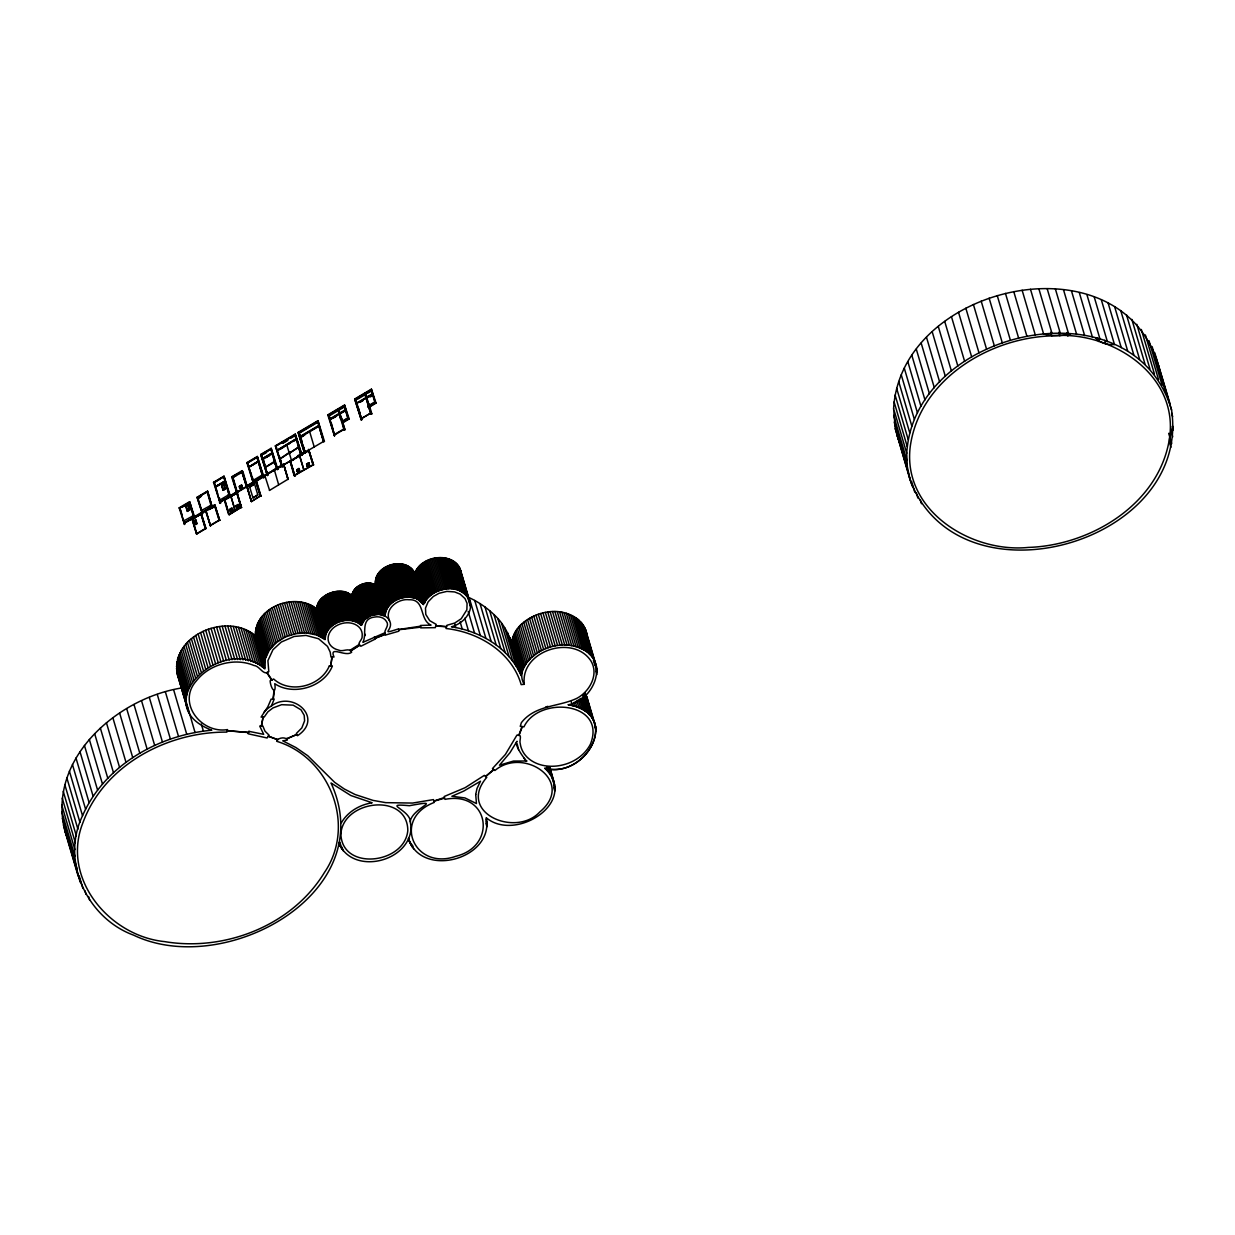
<?xml version="1.0" encoding="UTF-8"?>
<svg xmlns="http://www.w3.org/2000/svg" width="1235" height="1235" viewBox="0 0 1235 1235"><rect width="100%" height="100%" fill="white"/><g stroke="black" fill="none" stroke-linecap="round" stroke-linejoin="round"><path stroke-width="1.5" d="M352.623 597.755C345.445 582.966 310.942 595.517 318.121 611.881M341.369 822.772C347.714 811.688 359.771 804.726 372.167 802.781L350.817 795.51L331.026 783.005C381.491 893.229 224.477 978.799 133.658 935.173C87.145 918.176 60.484 861.304 82.529 815.733C104.574 765.407 158.497 734.979 211.772 730.225C144.881 704.521 224.307 632.305 264.861 668.922L265.293 658.842L269.261 650.258L276.161 642.725L285.316 636.998L295.844 633.632L306.712 632.953L316.839 635.037L325.052 639.529L325.947 633.895L328.742 629.047L333.141 624.941L338.73 621.977L344.935 620.464L351.172 620.51L356.807 622.162L361.423 625.327L364.711 619.661L370.716 615.694L378.867 614.366L385.382 616.296A14.882 11.609 -16.4 0 1 389.488 620.68C394.598 629.881 377.987 635.408 398.627 628.847L398.781 631.208L385.752 634.96C382.186 630.745 390.353 626.269 386.354 621.328C384.008 617.376 378.852 616.219 374.606 617.052C359.91 618.704 367.335 633.864 362.889 642.37L384.78 632.814M365.236 635.577L365.282 634.281M408.507 838.781C421.722 879.104 494.448 858.865 486.219 817.709C515.443 842.625 579.663 801.839 544.867 768.309C586.239 779.455 622.625 713.336 568.285 704.737C593.68 700.646 609.797 661.898 582.194 649.116C569.458 642.787 553.882 644.145 541.486 650.598C530.124 656.696 515.998 670.682 524.196 684.329M78.16 876.032L65.038 831.417C46.421 759.787 116.445 698.269 181.916 687.926M187.38 708.458L177.531 675.005C169.473 635.176 228.29 611.032 256.031 636.349M256.695 638.572L255.676 637.692C252.48 608.114 294.316 591.318 316.052 608.454L325.021 639.02M351.913 596.273C352.284 585.467 369.388 578.736 376.042 586.131C370.84 565.738 406.3 554.53 414.744 573.426M375.301 582.889L385.15 616.172C385.428 602.788 401.221 594.869 413.2 597.802C418.943 596.582 423.373 609.318 425.504 600.874C430.012 594.282 437.622 590.207 445.449 589.11C459.25 585.436 476.525 599.284 468.451 613.625C465.07 620.248 458.494 624.787 451.454 626.809C480.415 631.239 509.268 648.051 521.201 675.777C514.763 654.535 511.46 630.251 493.985 614.629C486.76 607.589 478.285 601.939 469.192 597.647L480.353 635.562M893.6 408.662C900.902 283.88 1120.299 235.731 1158.445 365.421L1171.567 410.035C1191.312 544.465 957.959 609.318 910.025 479.705L895.282 428.653L893.6 408.662L906.737 453.276L907.324 466.691L910.025 479.705M906.737 453.276C914.024 328.495 1133.421 280.33 1171.567 410.035M272.997 698.856L274.062 690.411M273.275 699.087L274.402 690.164M260.678 726.041L261.897 726.026M261.326 725.794L263.225 717.103M261.635 725.779L262.885 717.334M330.27 665.943L331.474 665.943M331.875 657.005L330.918 665.711M330.609 665.711L332.138 657.267M367.69 407.164L367.721 406.855M587.042 635.377C584.726 617.361 563.901 609.117 547.738 611.989C531.544 614.073 509.7 627.534 512.664 645.72M435.631 626.515L435.893 625.527M247.895 732.787L248.636 732.355L227.41 730.873M518.16 735.304L519.317 735.473M521.479 726.504L522.652 726.689M518.823 735.165L521.973 726.813M519.117 735.165L522.266 726.844M410.113 821.815C412.228 807.242 445.989 798.937 409.387 805.714C380.256 803.012 411.687 809.774 410.437 823.05A37.189 29.023 -16.4 0 1 408.939 837.824C398.179 864.423 351.743 872.234 339.054 843.598M469.794 601.538L460.609 570.308C453.615 549.992 418.032 555.951 415.006 574.723L414.342 572.5M1173.235 426.461L1172.432 427.958A37.189 29.023 -16.4 0 0 1170.579 446.329L1170.919 447.286M271.438 705.957L274.185 699.072L271.129 699.149L267.856 706.744L261.064 717.118L264.182 717.087L267.825 711.9L272.889 707.964L281.611 704.691L293.158 705.154L301.031 709.847L304.196 715.327L304.597 720.823L301.834 727.924L296.354 733.466L297.512 735.705C324.496 717.983 292.525 689.886 271.329 706.019A24.484 19.112 -16.4 0 0 263.688 712.672M493.29 769.235L494.108 769.868M485.772 776.197L493.475 769.714M485.973 776.321L493.691 769.868M350.03 650.274L359.231 644.438L359.339 645.21M350.2 650.459L350.863 651.215M350.601 650.799L359.709 644.979M350.941 650.876L359.617 645.334M219.027 497.705L220.216 503.371L213.531 482.329L223.998 476.139L229.957 497.226M251.06 473.098L253.561 483.688L246.876 462.646L257.343 456.456L264.043 477.513L262.746 477.343M266.914 471.785L267.393 475.521L260.708 454.48L271.175 448.29L277.875 469.346L276.578 469.177M280.546 459.713L282.043 466.876L275.359 445.835L295.258 434.087L301.957 455.128L300.661 454.959M303.27 445.866L305.261 452.643L304.551 453.199L298.083 432.42L317.982 420.672L324.465 441.451L323.385 441.559L319.109 426.584M333.805 431.957L334.5 435.924L327.8 414.883L344.565 404.987L349.181 418.974L342.898 422.679L344.966 429.734L343.685 429.579M360.944 415.994L361.361 420.07L354.677 399.029L371.426 389.133L376.042 403.119L369.759 406.824L371.843 413.879L370.546 413.725M220.216 503.371L214.164 482.391L223.581 476.818L214.319 482.576L215.523 486.667L224.94 481.11L215.523 486.667M253.561 483.688L247.509 462.708L256.926 457.135L263.009 477.189L247.154 486.605M261.341 454.542L270.928 449.169L261.341 454.542L267.177 474.302M281.781 465.595L275.992 445.897L295.011 434.967L296.215 439.042L277.35 450.173L296.045 438.857L294.841 434.766M300.584 437.653L298.716 432.482L317.565 421.351L318.939 424.778M334.5 435.924L328.433 414.945L337.865 409.372L328.757 415.331L329.961 419.421M344.565 404.987L348.548 418.897L342.79 422.308L339.702 413.524L345.676 410.144L344.472 406.053L338.699 409.449L339.903 413.54L338.39 409.063L344.148 405.667L344.935 406.639M356.884 403.891L355.309 399.09L364.726 393.517L366.255 397.994M365.251 393.209L366.78 397.685L365.251 393.209L371.025 389.812L371.797 390.785L367.474 393.332M256.926 457.135L258.3 461.427L248.868 466.984L247.664 462.893L257.096 457.336M295.011 434.967L275.992 445.897M317.843 421.691L298.978 432.821L300.182 436.912M365.051 393.903L355.618 399.476L356.822 403.567M365.575 393.594L371.334 390.198M263.472 454.31L266.621 452.458M282.846 442.886L287.554 440.108M290.704 438.255L293.837 436.403M319.155 426.152L300.213 437.19L305.076 452.89L299.271 433.192L316.561 422.988M283.062 443.149L287.77 440.37M337.865 409.372L339.069 413.463L329.637 419.035L330.424 419.993L329.22 415.917L337.078 411.27M343.5 407.488L339.177 410.035L338.39 409.063M357.656 399.121L365.514 394.49M184.802 523.331L184.524 524.427L179.152 507.847L189.634 501.657L194.266 518.283M202.725 512.757L202.447 513.853L197.075 497.273L207.557 491.082L212.405 507.971L208.206 494.154M232.427 477.05L241.458 507.539L231.686 476.849L242.153 470.659L242.94 471.631L251.477 501.626L242.307 472.048M258.13 461.226L248.868 466.984M299.92 436.572L318.769 425.442L319.34 426.152M339.594 413.154L345.352 409.758L344.148 405.667M356.514 403.181L365.93 397.608L364.726 393.517M366.455 397.3L372.229 393.903L373.109 395.246L370.238 396.944M179.785 507.909L189.48 502.691L179.785 507.909L184.524 524.427M209.302 509.499L215.26 505.995L202.463 512.911L197.708 497.335L207.171 491.808M224.94 481.326L215.477 486.852L218.888 485.34M232.319 476.911L242.014 471.677L232.319 476.911L241.458 507.539M258.285 461.658L248.822 467.17L258.254 461.597L262.731 476.849M319.047 425.782L300.028 436.943L304.783 452.535M329.745 419.406L339.378 413.848M366.085 398.025L356.622 403.552L361.145 418.835M371.318 414.188L366.563 397.67L372.538 394.289M222.038 483.472L224.894 481.279M266.065 457.49L269.215 455.638M272.086 453.94L262.916 459.343M280.716 448.845L283.865 446.993M290.148 443.272L286.767 444.847L291.491 460.377M293.297 441.42L296.431 439.567L296.045 438.857M337.881 415.099L330.023 419.746L334.515 434.982L343.947 429.425L339.177 413.833M360.033 402.039L363.183 400.171M181.854 507.4L187.797 503.895M201.274 495.945L198.588 498.06M300.46 437.36L305.168 434.581M333.311 418.017L336.275 416.272M342.311 421.722L340.011 413.91L345.785 410.514L348.085 418.325M360.172 402.162L363.136 400.418M369.172 405.867L366.888 398.056L372.646 394.66M201.413 496.177L198.495 498.307M232.875 477.605L236.024 475.753M301.772 440.787L300.769 437.391L303.825 435.6M188.013 504.436L185.605 505.779L187.288 511.398L189.65 510.009L188.013 504.436L189.572 510.271L187.766 504.729L185.929 505.81L187.458 511.012L186.084 506.01L187.766 504.729M221.621 484.753L223.72 484.012L221.775 484.938L223.427 490.295L221.883 485.093M187.458 511.012L189.295 509.931M223.149 489.955L225.249 489.214L223.442 483.672M265.448 466.537C264.83 468.374 275.868 459.698 273.522 462.554M280.098 457.892C279.558 460.562 290.256 451.238 288.897 453.615M289.53 452.334C289.021 454.063 300.09 445.866 297.542 448.197M342.002 421.336L347.761 417.939L345.46 410.128M274.247 462.26L265.664 467.185M288.604 452.952L280.314 458.54M298.036 447.394L289.746 452.983M344.966 429.734L342.11 421.706L348.394 418.001L349.181 418.974M375.409 403.042L374.622 402.085L368.864 405.481L369.651 406.454L375.409 403.042L371.426 389.133M239.451 486.389L241.504 485.015L242.322 487.439C238.448 491.885 239.204 482.53 239.883 487.902C242.214 484.074 242.847 489.739 241.504 485.015M239.513 486.605C245.811 482.468 236.24 490.527 241.89 486.019M239.806 487.269L241.551 485.17M241.782 485.617L239.96 487.81M184.447 521.587L184.957 522.806L184.169 520.661L192.799 515.998M202.88 512.232L202.108 510.086L210.722 505.424M228.475 494.942L220.092 499.897M261.82 475.259L253.437 480.214M242.122 486.76L240.177 488.551M240.007 488.288L241.983 486.667M240.053 488.473L242.23 487.146M184.725 522.513L193.108 517.573L192.552 515.721M194.713 516.539L200.996 512.818L205.998 528.472L196.581 534.029L191.888 518.777M202.648 511.938L214.767 504.698L219.768 520.352L214.535 505.393L201.675 512.88M261.588 474.966L262.144 476.833L246.475 485.988L247.015 487.547L241.751 471.338L246.506 486.93L237.074 492.487M269.508 490.125L264.722 475.228L269.431 472.434M272.58 470.581L281.997 465.024M297.542 455.854L305.4 451.207M264.769 475.413L281.904 465.302M287.832 479.18L283.633 464.283M183.753 523.455L200.765 513.513L201.49 514.115L193.71 518.082M219.429 502.398L263.256 476.54L257.343 456.456M265.185 475.444L308.657 450.404M317.982 420.672L323.647 441.404L277.613 468.405M333.712 434.952L344.195 428.777M360.574 419.097L371.056 412.922L371.843 413.879M184.262 523.146L201.181 513.729L205.319 528.302L200.765 513.513M219.953 502.089L237.197 493.043L229.401 497.026M192.398 519.209L201.629 513.606M215.106 505.81L205.658 510.657M224.909 500.021L237.043 492.873M247.324 486.775L256.247 481.511M290.626 461.242L308.92 450.451L313.536 465.008L308.534 449.355L312.903 464.808M219.29 497.551L220.741 503.062M253.422 483.472L247.463 486.991L247 486.219M252.635 477.883L254.086 483.379M267.918 475.213L267.671 474.425M282.568 466.568L282.321 465.78M293.745 459.667L290.364 461.087M306.018 452.427L308.765 450.235M361.886 419.761L361.639 418.974M242.106 472.387L232.906 477.281L237.583 493.12L236.271 492.456M254.472 483.966L249.609 486.837L252.974 497.875L257.837 495.019L254.642 484.151L249.871 486.976M195.609 524.535L194.25 520.244L195.717 519.673L196.921 523.763L195.609 524.535L196.844 523.655L195.717 519.673M230.621 511.691L229.803 509.268L232.056 508.233L232.72 510.456L230.621 511.691L232.628 510.148C233.106 505.13 226.947 511.552 232.288 509.036M236.78 508.048L235.978 505.624L238.231 504.59L238.88 506.813L236.78 508.048L238.787 506.504L238.077 504.389M298.916 468.482L299.734 470.906L297.481 471.955L296.817 469.717L298.916 468.482L297.264 470.906M308.642 462.739L309.46 465.163L307.361 466.398L306.542 463.974C311.791 461.72 305.74 463.588 307.16 465.734M306.65 464.329L308.827 463.002M230.25 510.456L232.18 508.65L230.312 510.673M238.17 504.744L236.364 506.628L236.147 505.871M306.759 464.731L308.75 463.094M238.417 505.238L236.533 507.214M299.271 469.315L297.326 471.122M306.867 465.101L308.796 463.264M232.72 510.456L232.226 509.129L230.358 510.827M307.361 466.398L306.928 465.286L308.858 463.48M232.412 509.407L230.42 511.043M299.086 469.022L299.426 469.856L297.311 471.369M306.975 465.471L309.151 464.113M230.528 511.413L232.288 509.329M238.231 504.914L238.679 506.134L236.456 507.307M297.373 471.585L299.472 470.334M309.259 464.483L307.098 465.842L309.321 464.7M232.566 509.962L230.451 511.506M236.58 507.678L238.571 506.057M307.191 466.197L309.46 465.163M204.995 527.916L205.998 528.472M209.718 525.137L210.583 525.77L205.334 510.256M218.765 519.796L219.768 520.352M224.755 499.82L229.154 514.239M240.701 506.844L241.659 507.431M259.906 495.513L260.909 496.069L255.66 481.11L260.214 495.899M287.909 479.273L269.4 490.48M294.949 475.984L290.333 460.64L294.686 476.139L294.053 475.351L313.181 464.931M308.349 450.019L313.536 465.008M210.274 525.369L219.213 520.105M241.149 507.153L229.339 514.702M260.338 495.806L251.724 501.487M288.064 479.473L283.571 464.098L288.264 479.35M294.625 475.598L313.026 464.731M196.658 533.69L205.581 528.426M210.444 525.554L219.367 520.29M229.17 514.501L241.304 507.353M251.585 501.256L260.508 495.991M286.906 738.669L296.539 734.501C298.716 734.069 289.237 737.465 287.014 738.885M374.792 637.708L375.193 638.588M385.181 633.694L385.567 634.574M375.27 638.047L385.104 634.234M375.363 638.263L385.181 634.466M389.488 620.68C383.992 609.071 398.071 598.358 408.939 599.731C425.704 598.944 418.943 620.016 431.092 625.111L420.548 625.466L420.703 627.874L435.307 627.658L436.202 624.385L429.718 620.665L425.782 614.428L425.488 608.099L428.144 601.831L433.331 596.474L439.089 593.263L446.869 591.395L454.573 591.92L460.146 594.128L465.008 598.604L467.077 603.421L466.861 609.797L461.242 618.72L454.742 623.027L446.885 625.296L446.005 628.507C478.408 632.042 511.722 651.879 521.17 684.622L524.319 684.313C519.889 650.968 573.333 633.493 591.071 661.157C599.037 674.742 589.574 691.554 576.915 698.3C558.544 707.053 535.388 704.784 521.371 722.66L520.244 726.334L523.949 726.875C538.738 695.367 607.126 701.959 590.423 744.196C582.102 760.389 562.265 768.556 544.697 765.715C536.762 764.388 528.966 760.482 524.242 753.798C522.143 750.803 520.753 747.298 520.244 743.671C518.839 740.352 523.177 733.914 516.925 735.118L505.393 754.462L492.472 768.556L494.926 770.486C523.686 746.187 576.05 781.724 539.803 811.951C515.659 838.071 456.441 812.615 486.775 777.355L484.321 775.379L465.147 787.683L444.183 796.513L444.986 799.354C489.4 790.57 497.813 846.145 455.885 856.272C414.589 871.092 391.31 818.913 434.257 802.426L433.454 799.601L412.629 803.059L385.799 802.657L372.985 800.388L355.078 794.506L344.303 788.995L334.654 782.342L307.762 755.727L295.875 747.53L282.753 740.83L287.323 740.12C286.103 736.492 277.628 737.557 276.655 741.293C330.177 757.518 356.452 825.706 324.434 872.497C292.17 925.586 224.816 951.814 164.517 941.595C109.159 936.007 60.87 878.178 82.899 822.788C104.002 765.036 167.451 731.707 226.839 732.108L227.549 729.576C201.305 734.053 176.636 702.715 196.396 680.84C205.427 669.231 220 662.639 234.542 662.053C241.165 661.821 247.88 662.871 253.978 665.495C259.875 665.866 263.317 676.286 268.798 671.608L267.902 660.663L272.95 649.733L281.318 642.015L294.162 636.457L306.048 635.423L318.599 638.757L327.46 646.353L330.193 652.08L330.965 657.005L334.021 657.035C328.695 644.824 345.893 657.607 351.697 652.142C349.026 647.094 342.898 652.389 338.436 650.042C334.839 649.209 331.381 647.125 329.498 643.883C325.623 637.26 330.239 629.078 336.399 625.79C343.068 621.853 352.531 621.359 358.613 626.701C361.191 629.016 362.596 632.582 362.164 636.025C362.905 640.131 355.726 643.435 360.867 646.26L375.363 638.989L374.375 636.781M545.515 707.099L547.923 706.327M433.732 800.558L433.994 801.484M444.446 797.486L434.133 800.944M434.226 801.144L444.368 798.242M1070.652 333.836L1069.803 334.052A45.247 35.306 -16.4 0 1 1045.15 334.33L1043.59 333.913L1030.499 289.299M398.658 629.51L420.595 626.191M398.905 629.726L420.656 627.164M1051.711 335.874C988.587 337.85 919.596 379.932 910.272 446.375C902.044 510.209 970.787 553.11 1028.276 547.429C1091.4 545.438 1160.391 503.355 1169.715 436.912C1177.943 373.094 1109.2 330.177 1051.711 335.874L1050.661 332.292M1114.603 344.519L1113.368 344.596A24.484 19.112 -16.4 0 1 1095.661 338.174L1095.522 338.019M446.607 626.299L446.329 627.287M436.109 625.79L446.236 626.531M436.032 626.037L446.19 626.778M227.487 730.626L248.158 732.556M527.021 761.007L513.482 761.053L499.465 765.206L509.962 752.717L517.017 741.262C512.602 745.909 532.995 768.788 523.902 758.105M568.285 704.753C622.61 713.336 586.224 779.455 544.851 768.293M289.577 452.242L290.472 452.689M268.335 736.06L277.381 739.703M277.921 739.333L277.335 740.244M268.443 736.384L277.504 739.472M297.156 470.535L299.086 468.713L297.11 470.35M297.373 471.276L299.426 469.871M238.34 505.3L236.24 506.566M236.58 507.384L238.633 505.979M376.042 403.119L375.27 402.147L368.972 405.852L369.759 406.824M365.93 397.608L370.299 411.873M370.531 413.231L361.099 418.788M355.309 399.09L356.884 402.78M354.677 399.029L361.361 420.07M345.352 409.758L346.248 411.101M347.761 417.939L348.548 418.897M339.548 414.883L340.721 419.529M342.11 421.706L342.898 422.679M328.433 414.945L329.22 415.917M327.8 414.883L328.587 415.84M318.877 425.813L323.863 441.667M309.645 431.617L314.215 446.962M298.083 432.42L304.551 453.199M301.957 455.128L295.258 434.087M300.923 454.804L296.153 439.228L277.582 450.698M303.872 470.149L299.596 455.669L304.057 470.319M289.993 460.871L294.053 475.351M296.817 469.717L297.635 472.14M275.359 445.835L282.043 466.876M277.088 468.374L277.875 469.346M276.563 468.683L267.13 474.24M274.386 470.01L278.631 484.599M260.708 454.48L267.393 475.521M257.714 458.108L258.269 460.439M263.256 476.54L264.043 477.513M246.876 462.646L247.648 463.619M253.299 482.406L252.079 477.667M257.667 494.818L252.974 497.875M231.686 476.849L232.458 477.806M237.336 492.333L237.583 493.12M237.274 492.549L236.657 491.777L220.648 501.75M224.369 477.791L225.141 480.4M230.698 497.18L223.998 476.139M229.664 496.871L223.581 476.818M229.031 496.81L228.243 494.648M213.531 482.329L214.303 483.286M225.063 500.206L224.6 499.449L229.093 514.841M224.708 499.974L224.091 499.202L228.46 514.069M214.535 505.393L219.074 520.182M212.142 506.705L212.929 507.662M211.262 507.292L210.49 505.13M211.633 507.508L207.14 491.762L197.708 497.335M197.075 497.273L202.447 513.853M189.989 503.309L193.988 516.863M195.006 518.252L189.634 501.657M193.972 517.928L189.217 502.352M192.552 519.395L192.089 518.623L196.581 534.029M179.152 507.847L179.924 508.82M267.578 672.226L266.498 672.782M272.441 679.636L271.345 680.192M267.161 672.689L271.762 679.713M266.899 672.843L271.484 679.852M588.231 702.391L585.128 693.051L593.001 719.82M900.963 445.989L896.888 435.09M179.121 679.142L177.531 675.005M69.762 843.829L65.038 831.417M510.009 637.769L511.352 641.258M518.592 749.66L517.187 743.902M1154.725 352.685L1169.962 403.583M1152.101 346.556L1165.238 391.171M1171.598 413.03L1172.648 416.596M1148.982 340.628L1162.12 385.243M1145.385 334.932L1158.523 379.546M1172.2 426.445L1173.25 430.012M1141.325 329.483L1154.463 374.097M1170.657 429.672L1172.756 436.804M1136.802 324.296L1149.939 368.91M1168.665 433.346L1171.737 443.612M1131.862 319.402L1144.984 364.001M1126.49 314.801L1139.627 359.416M1120.732 310.525L1133.869 355.14M1114.603 306.604L1127.74 351.219M1108.135 303.038L1121.256 347.652M1101.342 299.827L1114.464 344.442M1094.241 297.017L1107.378 341.632M1104.785 340.351L1105.834 343.917M1086.893 294.594L1100.03 339.208M1097.606 337.989L1098.656 341.555M1079.297 292.572L1092.435 337.186M1071.501 290.966L1084.639 335.58M1063.52 289.793L1076.658 334.407M1055.4 289.021L1068.537 333.635M1066.839 332.539L1067.889 336.105M1047.172 288.681L1060.309 333.296M1058.796 332.215L1059.846 335.781M1038.867 288.774L1051.988 333.388M1022.132 290.24L1035.254 334.855M1013.765 291.599L1026.903 336.213M1005.46 293.39L1018.597 337.989M997.247 295.566L1010.384 340.181M989.142 298.16L1002.28 342.774M981.192 301.139L994.314 345.754M973.412 304.505L986.549 349.119M965.847 308.225L978.984 352.839M958.53 312.301L971.667 356.915M951.475 316.716L964.612 361.315M944.729 321.44L957.851 366.054M938.291 326.457L951.429 371.071M932.209 331.767L945.346 376.382M926.512 337.325L939.634 381.939M921.187 343.114L934.324 387.728M916.293 349.119L929.43 393.733M911.847 355.325L924.969 399.939M907.833 361.685L920.97 406.3M904.298 368.184L917.435 412.799M901.257 374.807L914.379 419.421M898.694 381.507L911.831 426.121M896.641 388.269L909.778 432.883M895.113 395.076L908.25 439.691M894.094 401.884L907.231 446.499M920.415 500.175L921.464 503.741M893.646 415.408L906.768 460.022M916.293 492.688L917.867 498.045M894.202 422.077L907.324 466.691M911.6 481.418L914.749 492.132M895.282 428.653L912.14 486.003M585.668 629.85L596.582 666.962M584.911 628.106L596.891 668.83M584.031 626.407L597.045 670.744M582.997 624.771L592.846 658.24M593.433 660.339L594.977 665.634M596.026 669.154L597.061 672.674M581.839 623.212L591.688 656.68M595.887 671.099L596.922 674.619M580.543 621.73L590.392 655.198M579.122 620.325L588.971 653.794M577.594 619.013L587.443 652.481M575.942 617.793L585.791 651.262M574.198 616.666L584.031 650.135M572.345 615.648L582.194 649.116M570.4 614.737L580.249 648.19M568.362 613.934L578.212 647.387M566.263 613.239L576.112 646.692M564.086 612.668L573.935 646.121M586.81 696.648L595.795 727.199M561.863 612.205L571.712 645.658M586.038 694.826L595.579 727.369M594.699 725.794L596.273 731.135M584.587 693.144L591.935 718.122M584.433 695.089L590.731 716.501M559.578 611.865L569.428 645.318M583.615 695.32L589.388 714.957M582.673 695.645L587.922 713.49M557.263 611.649L567.112 645.102M582.133 697.852L586.332 712.132M580.944 698.362L584.634 710.851M554.901 611.541L564.75 645.01M579.663 698.979L582.812 709.677M552.524 611.572L562.373 645.04M578.258 699.689L580.882 708.612M576.776 700.523L578.875 707.655M550.131 611.726L559.98 645.179M575.186 701.465L576.76 706.821M547.738 611.989L557.587 645.457M573.534 702.53L574.584 706.096M545.345 612.39L555.194 645.843M571.28 701.912L572.33 705.494M542.968 612.9L552.817 646.353M540.621 613.517L550.47 646.986M538.306 614.258L548.155 647.727M536.021 615.107L545.87 648.576M533.798 616.08L543.647 649.533M531.637 617.145L541.486 650.598M529.553 618.303L539.402 651.756M527.53 619.569L537.379 653.022M525.601 620.912L535.45 654.38M523.763 622.347L533.613 655.816M522.019 623.876L531.868 657.329M520.383 625.466L530.232 658.919M518.87 627.118L528.719 660.586M517.465 628.831L527.314 662.3M516.199 630.606L526.033 664.075M515.041 632.428L524.89 665.897M514.038 634.296L523.887 667.749M513.158 636.179L523.007 669.648M512.432 638.094L522.281 671.562M554.33 783.098L549.621 766.904L554.669 785.043M511.846 640.039L521.803 673.785M549.22 766.796L552.369 777.51M548.803 766.827L554.855 787.019M548.232 766.935L550.331 774.067M553.836 785.46L554.885 789.026M553.712 787.482L554.762 791.048M547.537 767.105L549.112 772.462M507.6 632.752L518.762 670.682M546.688 767.352L547.753 770.918M504.775 627.905L515.937 665.835M501.549 623.258L512.71 661.188M497.952 618.828L509.113 656.758M493.985 614.629L505.146 652.543M489.662 610.677L500.823 648.591M485 606.987L496.161 644.902M480.029 603.575L491.19 641.505M474.749 600.457L485.911 638.387M459.744 568.054L470.273 603.884M459.188 566.988L470.381 605.088M458.54 565.954L470.381 606.308M457.799 564.966L466.984 596.196M456.981 564.024L466.166 595.255M456.085 563.145L465.286 594.375M455.113 562.311L464.314 593.541M454.079 561.539L463.264 592.769M468.173 611.402L474.549 633.076M452.967 560.829L462.152 592.059M451.794 560.181L460.995 591.411M450.574 559.609L459.76 590.839M449.293 559.1L458.478 590.33M447.965 558.668L457.151 589.898M464.777 618.256L468.497 630.9M446.591 558.297L455.777 589.527M445.171 558.004L454.372 589.234M443.736 557.788L452.921 589.018M442.269 557.649L451.454 588.879M460.13 621.838L462.245 629.063M440.771 557.587L449.972 588.817M439.274 557.618L448.459 588.833M437.761 557.711L446.962 588.941M436.248 557.88L445.449 589.11M454.758 623.953L455.823 627.565M434.735 558.127L443.936 589.357M433.238 558.436L442.423 589.666M431.756 558.837L440.941 590.068M430.289 559.301L439.475 590.531M428.854 559.841L438.039 591.071M427.449 560.458L436.634 591.688M426.075 561.122L435.276 592.352M424.747 561.863L433.948 593.093M423.481 562.666L432.667 593.896M371.025 389.812L374.946 402.471M422.262 563.515L431.447 594.745M421.089 564.426L430.289 595.656M419.993 565.383L429.193 596.613M418.958 566.386L428.159 597.616M418.001 567.436L427.202 598.666M366.039 394.181L366.841 396.914M368.725 403.32L369.651 406.454M417.121 568.517L426.307 599.747M366.039 397.979L370.84 414.08M416.318 569.644L425.504 600.874M415.593 570.786L424.778 602.016M414.945 571.959L424.145 603.189M420.085 589.728L421.706 595.239M413.632 571.218L423.481 604.687M413.324 570.74L423.173 604.193M412.722 569.922L422.571 603.375M486.003 819.175L487.053 822.742M412.027 569.134L421.876 602.587M486.034 821.182L487.084 824.748M411.286 568.393L421.135 601.846M410.483 567.699L420.317 601.152M485.911 823.205L486.96 826.771M409.603 567.05L419.452 600.519M408.677 566.464L418.526 599.917M407.704 565.923L417.554 599.376M406.67 565.429L416.519 598.898M405.605 565.012L415.454 598.466M358.397 407.905L359.894 412.984M404.493 564.642L414.342 598.111M357.177 404.246L361.67 419.499M403.351 564.349L413.2 597.802M402.162 564.102L412.011 597.555M400.958 563.916L410.807 597.385M399.739 563.808L409.588 597.261M398.488 563.747L408.337 597.215M397.238 563.762L407.087 597.231M395.972 563.839L405.821 597.308M394.706 563.994L404.555 597.447M393.456 564.194L403.305 597.647M392.19 564.457L402.039 597.925M390.955 564.796L400.804 598.249M389.735 565.182L399.584 598.651M388.531 565.63L398.38 599.098M387.358 566.139L397.207 599.608M386.215 566.711L396.065 600.164M341.4 417.615L342.327 420.749M385.104 567.313L394.953 600.781M342.743 424.701L344.457 430.042M384.039 567.992L393.888 601.445M383.02 568.702L392.869 602.155M382.047 569.458L391.896 602.912M381.136 570.261L390.986 603.714M380.272 571.095L390.121 604.563M379.469 571.975L389.318 605.428M378.728 572.886L388.577 606.339M378.049 573.812L387.898 607.28M377.447 574.784L387.296 608.237M376.922 575.757L386.771 609.226M331.32 423.111L332.817 428.576M376.459 576.76L386.308 610.213M376.073 577.779L385.922 611.232M375.764 578.798L385.613 612.251M375.533 579.817L385.382 613.286M375.378 580.851L385.227 614.304M375.301 581.87L385.15 615.339M375.471 584.68L384.672 615.894M374.73 584.325L383.915 615.555M373.943 584.016L383.143 615.246M373.14 583.738L382.325 614.968M372.306 583.522L381.491 614.752M371.457 583.352L380.642 614.582M370.577 583.213L379.762 614.443M369.682 583.136L378.867 614.366M368.771 583.09L377.972 614.32M367.86 583.105L377.061 614.335M366.949 583.167L376.135 614.397M366.023 583.26L375.224 614.49M317.565 421.351L323.647 441.404M365.112 583.414L374.298 614.644M364.201 583.615L373.387 614.845M363.291 583.846L372.491 615.076M362.411 584.14L371.596 615.37M361.531 584.464L370.716 615.694M360.682 584.834L369.867 616.064M359.848 585.236L369.033 616.466M359.045 585.683L368.231 616.913M358.258 586.177L367.459 617.407M357.517 586.687L366.718 617.917M356.822 587.242L366.008 618.473M356.143 587.829L365.344 619.059M355.526 588.447L364.711 619.661M354.939 589.08L364.124 620.31M354.399 589.743L363.599 620.958M353.905 590.423L363.105 621.653M353.472 591.117L362.658 622.347M353.087 591.827L362.272 623.058M352.824 592.414L362.009 623.644M352.747 592.553L361.932 623.783M352.469 593.294L361.654 624.524M352.237 594.035L361.438 625.265M352.222 594.097L361.423 625.327M352.068 594.776L352.731 597.014M351.99 595.502L360.527 624.509M351.141 594.838L359.678 623.829M350.246 594.22L358.891 623.304M349.289 593.664L357.826 622.656M348.285 593.155L356.807 622.162M347.22 592.707L355.757 621.714M346.124 592.321L354.661 621.313M344.997 591.997L353.534 620.989M343.839 591.719L352.361 620.726M342.635 591.519L351.172 620.51M295.628 435.739L296.771 439.645M296.894 440.015L301.433 455.437M341.416 591.38L349.953 620.371M298.422 446.344L300.954 455.329M340.181 591.303L348.718 620.294M338.93 591.287L347.467 620.294M412.505 845.249L413.571 848.816M337.664 591.349L346.201 620.34M411.286 843.629L412.336 847.21M410.19 841.946L411.24 845.512M336.399 591.457L344.935 620.464M408.723 838.411L410.298 843.767M408.445 838.38L409.495 841.961M335.148 591.642L343.67 620.634M333.882 591.889L342.419 620.881M332.632 592.183L341.169 621.19M331.412 592.553L339.934 621.56M330.193 592.985L338.73 621.977M290.302 461.257L294.686 476.139M329.004 593.464L337.541 622.471M327.862 594.004L336.383 623.011M326.735 594.606L335.272 623.598M325.654 595.255L334.191 624.246M324.62 595.949L333.141 624.941M323.616 596.69L332.153 625.682M322.675 597.478L331.212 626.469M321.795 598.296L330.332 627.287M279.357 456.147L282.352 466.305M320.976 599.16L329.498 628.152M320.205 600.056L328.742 629.047M319.51 600.982L328.047 629.973M318.877 601.924L327.414 630.931M318.306 602.896L326.843 631.903M317.827 603.9L326.349 632.891M317.41 604.903L325.947 633.895M271.175 448.29L277.35 469.655M272.348 453.785L276.625 467.664M270.774 448.984L276.872 469.532M317.071 605.922L325.608 634.913M273.583 459.019L275.081 464.098M316.808 606.941L325.33 635.948M316.623 607.975L325.16 636.967M316.515 608.994L325.052 638.001M315.851 608.299L325.052 639.529M314.554 607.342L323.755 638.572M312.964 606.308L322.15 637.538M311.266 605.382L320.467 636.612M309.491 604.548L318.692 635.778M307.654 603.807L316.839 635.037M262.113 455.514L261.897 455.252M263.379 459.79L264.892 464.931M305.724 603.174L314.925 634.404M263.209 459.713L264.707 464.792M265.71 468.173L267.702 474.95M303.748 602.649L312.934 633.879M301.71 602.232L310.911 633.462M258.763 462.122L263.518 477.821M299.626 601.924L308.827 633.154M297.512 601.723L306.712 632.953M295.366 601.646L304.551 632.86M293.204 601.661L302.39 632.891M256.54 481.202L260.909 496.069M255.907 480.415L260.662 496.208M291.012 601.8L300.213 633.03M249.594 469.207L251.091 474.286M288.836 602.047L298.021 633.277M286.659 602.402L295.844 633.632M284.482 602.865L293.683 634.095M282.336 603.436L291.537 634.667M242.153 470.659L251.477 501.626M280.221 604.116L289.422 635.346M278.153 604.888L287.338 636.118M276.131 605.767L285.316 636.998M274.155 606.74L283.34 637.97M272.24 607.805L281.441 639.035M342.033 847.179L343.068 850.699M339.872 842.177L341.941 849.217M236.78 492.827L241.026 507.23M339.378 842.378L340.937 847.658M270.403 608.948L279.589 640.178M339.023 842.517L340.057 846.037M268.643 610.183L277.829 641.413M266.961 611.495L276.161 642.725M265.371 612.869L274.571 644.099M225.418 481.804L230.173 497.489M263.889 614.32L273.074 645.55M262.499 615.833L271.7 647.063M261.218 617.407L270.419 648.637M260.06 619.028L269.261 650.258M259.01 620.68L268.211 651.91M258.1 622.378L267.285 653.608M257.297 624.107L266.498 655.337M216.249 488.875L217.73 493.969M218.734 497.35L220.231 502.429M256.633 625.852L265.818 657.082M256.093 627.612L265.293 658.842M255.691 629.387L264.892 660.617M255.429 631.162L264.63 662.392M255.305 632.938L264.491 664.168M255.321 634.697L264.506 665.927M255.46 636.442L264.645 667.672M254.24 634.805L264.089 668.274M256.216 643.173L257.76 648.452M261.388 660.169L262.839 665.14M214.767 504.698L219.521 520.491M252.326 633.385L262.175 666.838M250.273 632.073L260.122 665.526M207.557 491.082L212.405 507.971M248.111 630.884L257.961 664.337M245.842 629.804L255.691 663.272M243.465 628.862L253.314 662.331M241.01 628.059L250.859 661.512M206.013 510.873L210.583 525.77M205.859 510.503L210.336 525.909M238.478 627.38L248.328 660.848M235.87 626.855L245.719 660.308M200.996 512.818L205.751 528.611M233.214 626.454L243.063 659.907M230.497 626.191L240.346 659.66M227.749 626.083L237.599 659.552M224.971 626.114L234.82 659.583M192.398 519.024L196.828 533.89M222.176 626.284L232.026 659.752M219.382 626.608L229.231 660.061M216.588 627.056L226.437 660.524M180.557 509.947L182.054 515.026M183.042 518.407L184.54 523.486M213.809 627.658L223.658 661.111M211.061 628.383L220.911 661.852M208.36 629.248L218.209 662.716M205.705 630.251L215.554 663.704M203.096 631.363L212.945 664.831M200.579 632.613L210.429 666.066M198.125 633.972L207.974 667.44M195.778 635.454L205.627 668.907M193.524 637.028L203.358 670.481M191.363 638.711L201.212 672.164M189.341 640.471L199.19 673.939M187.427 642.339L197.276 675.792M185.651 644.269L195.5 677.737M184.015 646.275L193.864 679.744M182.533 648.344L192.382 681.813M181.19 650.475L191.039 683.928M201.305 724.034L203.404 731.166M180.017 652.651L189.866 686.104M178.998 654.859L188.847 688.312M178.133 657.097L187.982 690.55M177.454 659.351L187.303 692.82M176.945 661.636L186.794 695.089M176.605 663.905L186.454 697.358M176.435 666.174L186.284 699.627M176.451 668.428L186.3 701.881M181.715 686.413L195.053 732.525M176.636 670.651L188.97 712.61M177.006 672.843L188.09 710.557M173.61 689.701L186.747 734.316M165.397 691.893L178.519 736.508M157.293 694.487L170.415 739.086M149.327 697.466L162.464 742.081M141.562 700.816L154.684 745.431M133.998 704.537L147.135 749.151M126.68 708.612L139.802 753.226M119.625 713.027L132.747 757.642M112.864 717.751L126.001 762.365M106.442 722.768L119.563 767.383M100.359 728.079L113.481 772.693M94.647 733.636L107.785 778.251M89.337 739.441L102.474 784.055M84.443 745.446L97.58 790.06M79.982 751.636L93.119 796.251M75.983 757.997L89.105 802.611M72.448 764.511L85.57 809.126M69.392 771.119L82.529 815.733M66.844 777.818L79.966 822.433M64.791 784.596L77.928 829.21M63.263 791.388L76.385 836.002M62.244 798.196L75.366 842.81M61.75 804.988L74.887 849.603M88.565 896.502L89.615 900.068M61.781 811.735L74.918 856.334M84.968 890.79L86.018 894.372M62.352 818.404L75.474 863.003M71.877 850.961L74.501 859.884M75.551 863.466L77.126 868.807M79.225 875.955L82.899 888.444M63.433 824.965L80.275 882.315M460.609 570.308L461.195 573.858M1158.445 365.421L1159.248 370.346M375.394 583.908L375.548 584.896M514.038 647.372L514.177 649.131M340.891 833.548C341.354 871.524 404.972 864.16 407.812 830.368C407.349 792.391 343.731 799.755 340.891 833.548M475.722 794.506L476.448 803.568L464.977 797.933L451.871 796.282L463.681 791.11L480.477 781.23L477.019 788.439L475.722 794.506M248.914 731.336L248.22 733.806L267.115 737.974L268.983 735.072L264.969 731.135L262.854 726.026L259.721 726.056L263.673 734.331L248.914 731.336M227.348 730.348L227.039 731.336L227.348 730.348M329.344 665.927C320.729 686.289 290.271 694.24 273.661 679.003L270.11 680.809C270.835 689.593 276.547 695.228 274.772 683.696C280.993 687.957 288.666 689.639 296.122 689.377C311.096 688.79 326.719 680.346 332.4 665.958L329.344 665.927M485.463 775.781L485.957 776.692L485.463 775.781M271.962 453.06L262.546 458.633L271.962 453.06M223.689 483.379L221.297 484.722L222.979 490.341L225.341 488.952L223.689 483.379M238.231 504.59L236.255 506.242L238.247 504.652M286.782 738.453L287.385 739.256L286.782 738.453M230.976 496.455L235.237 510.935L230.976 496.455"/></g></svg>
